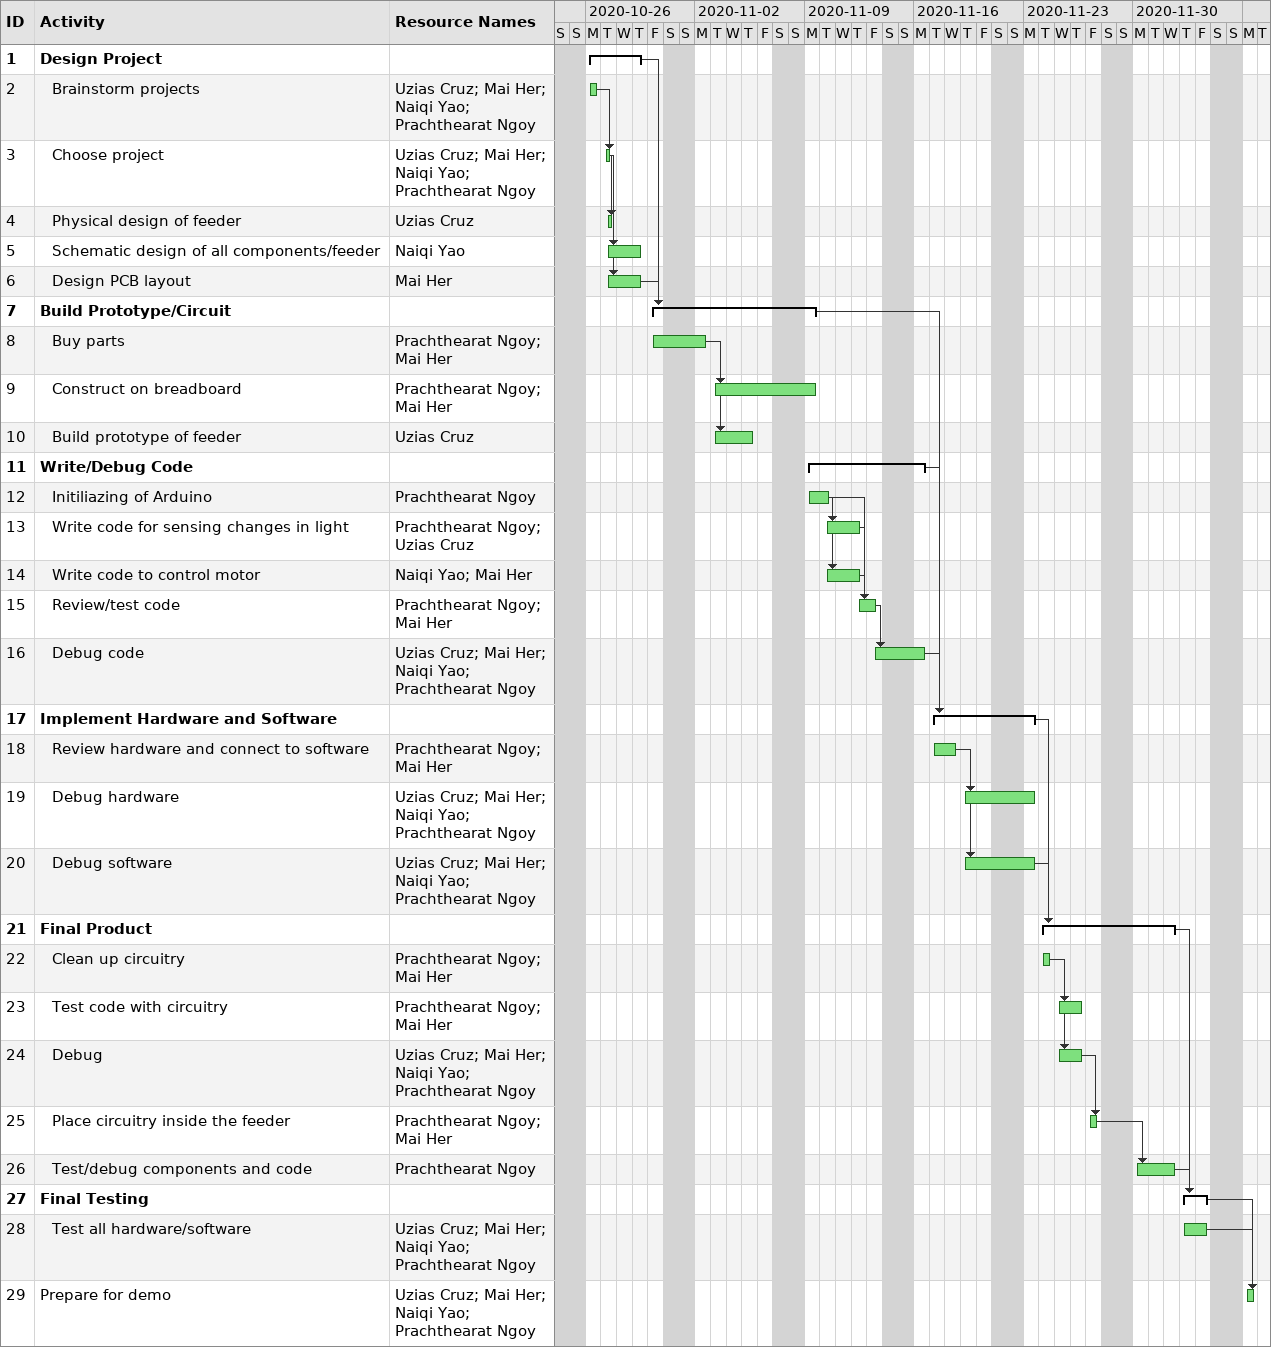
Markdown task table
| ID | Level | Task | Start | Finish | Predecessors | Resources |
|---|---|---|---|---|---|---|
| 1 | 1 | **Design Project** | 2020-10-26 | 2020-10-29 |  |  |
| 2 | 2 | Brainstorm projects | 2020-10-26 | 2020-10-26 |  | Uzias Cruz; Mai Her; Naiqi Yao; Prachthearat Ngoy |
| 3 | 2 | Choose project | 2020-10-27 | 2020-10-27 | 2 | Uzias Cruz; Mai Her; Naiqi Yao; Prachthearat Ngoy |
| 4 | 2 | Physical design of feeder | 2020-10-27 | 2020-10-27 | 3 | Uzias Cruz |
| 5 | 2 | Schematic design of all components/feeder | 2020-10-27 | 2020-10-29 | 3 | Naiqi Yao |
| 6 | 2 | Design PCB layout | 2020-10-27 | 2020-10-29 | 3 | Mai Her |
| 7 | 1 | **Build Prototype/Circuit** | 2020-10-30 | 2020-11-09 | 1, 6 |  |
| 8 | 2 | Buy parts | 2020-10-30 | 2020-11-02 |  | Prachthearat Ngoy; Mai Her |
| 9 | 2 | Construct on breadboard | 2020-11-03 | 2020-11-09 | 8 | Prachthearat Ngoy; Mai Her |
| 10 | 2 | Build prototype of feeder | 2020-11-03 | 2020-11-05 | 8 | Uzias Cruz |
| 11 | 1 | **Write/Debug Code** | 2020-11-09 | 2020-11-16 |  |  |
| 12 | 2 | Initiliazing of Arduino | 2020-11-09 | 2020-11-10 |  | Prachthearat Ngoy |
| 13 | 2 | Write code for sensing changes in light | 2020-11-10 | 2020-11-12 | 12 | Prachthearat Ngoy; Uzias Cruz |
| 14 | 2 | Write code to control motor | 2020-11-10 | 2020-11-12 | 12 | Naiqi Yao; Mai Her |
| 15 | 2 | Review/test code | 2020-11-12 | 2020-11-13 | 12, 13, 14 | Prachthearat Ngoy; Mai Her |
| 16 | 2 | Debug code | 2020-11-13 | 2020-11-16 | 15 | Uzias Cruz; Mai Her; Naiqi Yao; Prachthearat Ngoy |
| 17 | 1 | **Implement Hardware and Software** | 2020-11-17 | 2020-11-23 | 7, 11, 16 |  |
| 18 | 2 | Review hardware and connect to software | 2020-11-17 | 2020-11-18 |  | Prachthearat Ngoy; Mai Her |
| 19 | 2 | Debug hardware | 2020-11-19 | 2020-11-23 | 18 | Uzias Cruz; Mai Her; Naiqi Yao; Prachthearat Ngoy |
| 20 | 2 | Debug software | 2020-11-19 | 2020-11-23 | 18 | Uzias Cruz; Mai Her; Naiqi Yao; Prachthearat Ngoy |
| 21 | 1 | **Final Product** | 2020-11-24 | 2020-12-02 | 17, 20 |  |
| 22 | 2 | Clean up circuitry | 2020-11-24 | 2020-11-24 |  | Prachthearat Ngoy; Mai Her |
| 23 | 2 | Test code with circuitry | 2020-11-25 | 2020-11-26 | 22 | Prachthearat Ngoy; Mai Her |
| 24 | 2 | Debug | 2020-11-25 | 2020-11-26 | 22 | Uzias Cruz; Mai Her; Naiqi Yao; Prachthearat Ngoy |
| 25 | 2 | Place circuitry inside the feeder | 2020-11-27 | 2020-11-27 | 24 | Prachthearat Ngoy; Mai Her |
| 26 | 2 | Test/debug components and code | 2020-11-30 | 2020-12-02 | 25 | Prachthearat Ngoy |
| 27 | 1 | **Final Testing** | 2020-12-03 | 2020-12-04 | 21, 26 |  |
| 28 | 2 | Test all hardware/software | 2020-12-03 | 2020-12-04 |  | Uzias Cruz; Mai Her; Naiqi Yao; Prachthearat Ngoy |
| 29 | 1 | Prepare for demo | 2020-12-07 | 2020-12-07 | 27, 28 | Uzias Cruz; Mai Her; Naiqi Yao; Prachthearat Ngoy |
